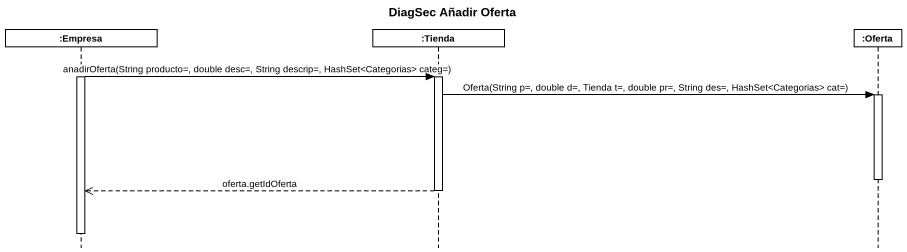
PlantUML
@startuml
title DiagSec Añadir Oferta
hide footbox
participant ":Empresa" as Empresa
participant ":Tienda" as Tienda
participant ":Oferta" as Oferta

activate Empresa
Empresa -> Tienda : anadirOferta(String producto=, double desc=, String descrip=, HashSet<Categorias> categ=)
activate Tienda
Tienda -> Oferta : Oferta(String p=, double d=, Tienda t=, double pr=, String des=, HashSet<Categorias> cat=)
activate Oferta
deactivate Oferta
Tienda -->> Empresa : oferta.getIdOferta
deactivate Tienda
deactivate Empresa
@enduml
